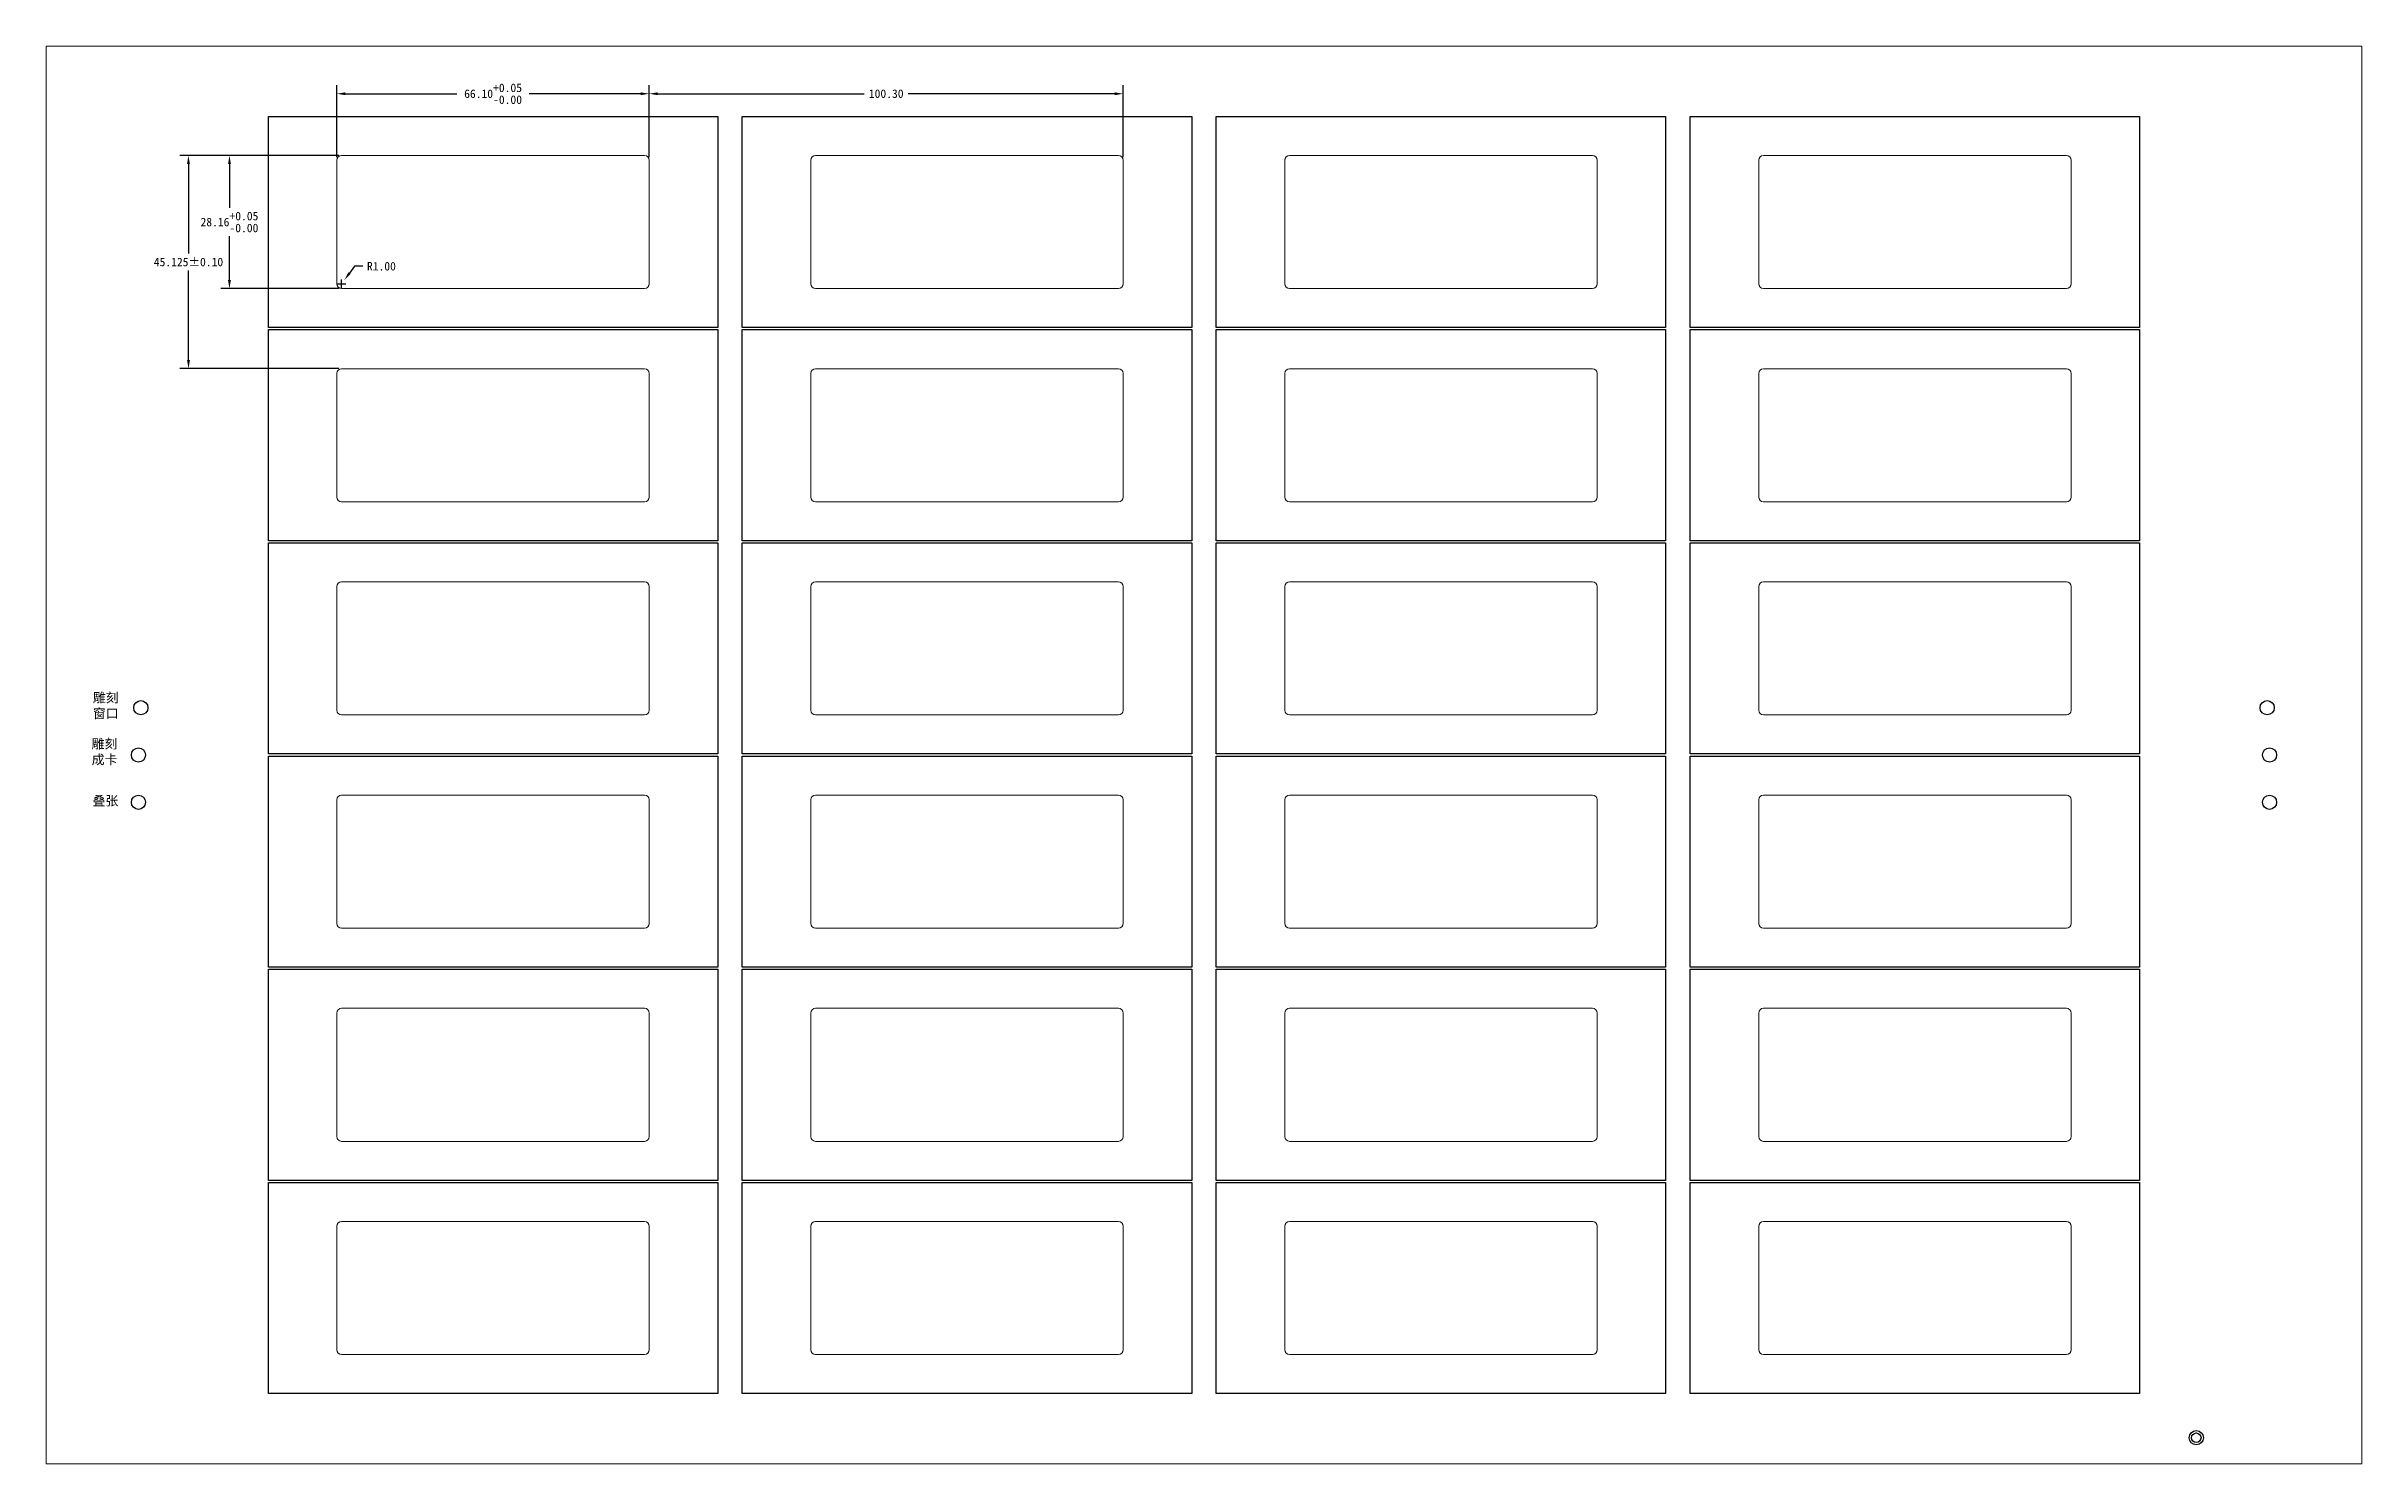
# Model space of a CAD drawing. Header units: millimetres. Extents: x 1107 to 1597, y 1113 to 1413.
import ezdxf

# ---------------------------------------------------------------- set-up
doc = ezdxf.new("R2010")
doc.units = ezdxf.units.MM
doc.header["$MEASUREMENT"] = 0
doc.layers.add('2-1等高线图层二', color=5, linetype='Continuous')
doc.dimstyles.get("Standard").update_dxf_attribs({"dimscale": 10, "dimtxt": 0.18, "dimasz": 0.18, "dimexe": 0.18, "dimexo": 0.0625, "dimgap": 0.09, "dimtad": 0, "dimtih": 1, "dimtoh": 1, "dimzin": 0, "dimdsep": 46, "dimtxsty": 'Standard', "dimcen": 0.09, "dimadec": 0, "dimazin": 0, "dimtfac": 1, "dimtofl": 0, "dimtmove": 0, "dimatfit": 3, "dimfxl": 1, "dimtolj": 1, "dimtzin": 0, "dimarcsym": 0})

# ---------------------------------------------------------------- blocks, each defined once
blk = doc.blocks.new('895615')
at = {"lineweight": 0}
for p, q in [((1169.78, 1740.33), (1233.88, 1740.33)), ((1168.78, 1713.17), (1168.78, 1739.33)), ((1234.88, 1713.17), (1234.88, 1739.33)), ((1233.88, 1712.17), (1169.78, 1712.17))]:
    blk.add_line(p, q, dxfattribs=at)
for centre, start, end in [((1169.78, 1739.33), 90, 180), ((1233.88, 1739.33), 0, 90), ((1169.78, 1713.17), 180, 270), ((1233.88, 1713.17), 270, 0)]:
    blk.add_arc(centre, 1, start, end, dxfattribs=at)
blk = doc.blocks.new('*D91')
at = {"color": 0, "lineweight": -2}
for p, q in [((1168.78, 1389.96), (1168.78, 1405.2)), ((1170.58, 1403.4), (1194.18, 1403.4)), ((1233.08, 1403.4), (1209.48, 1403.4)), ((1234.88, 1389.96), (1234.88, 1405.2))]:
    blk.add_line(p, q, dxfattribs=at)
at = {"color": 0}
for points in [[(1170.58, 1403.7), (1170.58, 1403.1), (1168.78, 1403.4)], [(1233.08, 1403.7), (1233.08, 1403.1), (1234.88, 1403.4)]]:
    blk.add_solid(points, dxfattribs=at)
at = {"layer": 'Defpoints', "color": 0}
for p in [(1234.88, 1403.4), (1168.78, 1389.33), (1234.88, 1389.33)]:
    blk.add_point(p, dxfattribs=at)
at = {"color": 0, "insert": (1201.83, 1403.4), "char_height": 1.8, "attachment_point": 5}
blk.add_mtext('\\A1;66.10\\S+0.05^ -0.00;', dxfattribs=at)
blk = doc.blocks.new('*D92')
at = {"color": 0, "lineweight": -2}
for p, q in [((1169.16, 1390.33), (1144.24, 1390.33)), ((1146.04, 1388.53), (1146.04, 1379.25)), ((1146.04, 1363.97), (1146.04, 1373.25)), ((1169.16, 1362.17), (1144.24, 1362.17))]:
    blk.add_line(p, q, dxfattribs=at)
at = {"color": 0}
for points in [[(1145.74, 1388.53), (1146.34, 1388.53), (1146.04, 1390.33)], [(1145.74, 1363.97), (1146.34, 1363.97), (1146.04, 1362.17)]]:
    blk.add_solid(points, dxfattribs=at)
at = {"layer": 'Defpoints', "color": 0}
for p in [(1169.78, 1390.33), (1146.04, 1362.17), (1169.78, 1362.17)]:
    blk.add_point(p, dxfattribs=at)
at = {"color": 0, "insert": (1146.04, 1376.25), "char_height": 1.8, "attachment_point": 5}
blk.add_mtext('\\A1;28.16\\S+0.05^ -0.00;', dxfattribs=at)
blk = doc.blocks.new('*D97')
at = {"color": 0, "lineweight": -2}
for p, q in [((1168.88, 1363.17), (1170.68, 1363.17)), ((1169.78, 1362.27), (1169.78, 1364.07)), ((1172.5, 1366.88), (1171.44, 1365.43)), ((1174.3, 1366.88), (1172.5, 1366.88))]:
    blk.add_line(p, q, dxfattribs=at)
at = {"color": 0}
blk.add_solid([(1171.2, 1365.61), (1171.68, 1365.25), (1170.37, 1363.98)], dxfattribs=at)
at = {"layer": 'Defpoints', "color": 0}
for p in [(1169.78, 1363.17), (1170.37, 1363.98)]:
    blk.add_point(p, dxfattribs=at)
at = {"color": 0, "insert": (1178.2, 1366.88), "char_height": 1.8, "attachment_point": 5}
blk.add_mtext('\\A1;R1.00', dxfattribs=at)
blk = doc.blocks.new('*D100')
at = {"color": 0, "lineweight": -2}
for p, q in [((1169.16, 1390.33), (1135.57, 1390.33)), ((1137.37, 1388.53), (1137.37, 1369.57)), ((1137.37, 1347.01), (1137.37, 1365.97)), ((1169.16, 1345.21), (1135.57, 1345.21))]:
    blk.add_line(p, q, dxfattribs=at)
at = {"color": 0}
for points in [[(1137.07, 1388.53), (1137.67, 1388.53), (1137.37, 1390.33)], [(1137.07, 1347.01), (1137.67, 1347.01), (1137.37, 1345.21)]]:
    blk.add_solid(points, dxfattribs=at)
at = {"layer": 'Defpoints', "color": 0}
for p in [(1169.78, 1390.33), (1137.37, 1345.21), (1169.78, 1345.21)]:
    blk.add_point(p, dxfattribs=at)
at = {"color": 0, "insert": (1137.37, 1367.77), "char_height": 1.8, "attachment_point": 5}
blk.add_mtext('\\A1;45.125±0.10', dxfattribs=at)
blk = doc.blocks.new('*D150')
at = {"color": 0, "lineweight": -2}
for p, q in [((1234.88, 1389.96), (1234.88, 1405.2)), ((1236.68, 1403.4), (1280.38, 1403.4)), ((1333.38, 1403.4), (1289.68, 1403.4)), ((1335.18, 1389.96), (1335.18, 1405.2))]:
    blk.add_line(p, q, dxfattribs=at)
at = {"color": 0}
for points in [[(1236.68, 1403.7), (1236.68, 1403.1), (1234.88, 1403.4)], [(1333.38, 1403.7), (1333.38, 1403.1), (1335.18, 1403.4)]]:
    blk.add_solid(points, dxfattribs=at)
at = {"layer": 'Defpoints', "color": 0}
for p in [(1335.18, 1403.4), (1234.88, 1389.33), (1335.18, 1389.33)]:
    blk.add_point(p, dxfattribs=at)
at = {"color": 0, "insert": (1285.03, 1403.4), "char_height": 1.8, "attachment_point": 5}
blk.add_mtext('\\A1;100.30', dxfattribs=at)

msp = doc.modelspace()

# ---------------------------------------------------------------- linework, layer by layer
for points in [[(1154.28, 1398.6027), (1249.38, 1398.6027), (1249.38, 1353.9027), (1154.28, 1353.9027)], [(1254.58, 1398.6027), (1349.68, 1398.6027), (1349.68, 1353.9027), (1254.58, 1353.9027)], [(1354.88, 1398.6027), (1449.98, 1398.6027), (1449.98, 1353.9027), (1354.88, 1353.9027)], [(1455.18, 1398.6027), (1550.28, 1398.6027), (1550.28, 1353.9027), (1455.18, 1353.9027)], [(1154.28, 1353.4777), (1249.38, 1353.4777), (1249.38, 1308.7777), (1154.28, 1308.7777)], [(1254.58, 1353.4777), (1349.68, 1353.4777), (1349.68, 1308.7777), (1254.58, 1308.7777)], [(1354.88, 1353.4777), (1449.98, 1353.4777), (1449.98, 1308.7777), (1354.88, 1308.7777)], [(1455.18, 1353.4777), (1550.28, 1353.4777), (1550.28, 1308.7777), (1455.18, 1308.7777)], [(1154.28, 1308.3527), (1249.38, 1308.3527), (1249.38, 1263.6527), (1154.28, 1263.6527)], [(1254.58, 1308.3527), (1349.68, 1308.3527), (1349.68, 1263.6527), (1254.58, 1263.6527)], [(1354.88, 1308.3527), (1449.98, 1308.3527), (1449.98, 1263.6527), (1354.88, 1263.6527)], [(1455.18, 1308.3527), (1550.28, 1308.3527), (1550.28, 1263.6527), (1455.18, 1263.6527)], [(1154.28, 1263.2277), (1249.38, 1263.2277), (1249.38, 1218.5277), (1154.28, 1218.5277)], [(1254.58, 1263.2277), (1349.68, 1263.2277), (1349.68, 1218.5277), (1254.58, 1218.5277)], [(1354.88, 1263.2277), (1449.98, 1263.2277), (1449.98, 1218.5277), (1354.88, 1218.5277)], [(1455.18, 1263.2277), (1550.28, 1263.2277), (1550.28, 1218.5277), (1455.18, 1218.5277)], [(1154.28, 1218.1027), (1249.38, 1218.1027), (1249.38, 1173.4027), (1154.28, 1173.4027)], [(1254.58, 1218.1027), (1349.68, 1218.1027), (1349.68, 1173.4027), (1254.58, 1173.4027)], [(1354.88, 1218.1027), (1449.98, 1218.1027), (1449.98, 1173.4027), (1354.88, 1173.4027)], [(1455.18, 1218.1027), (1550.28, 1218.1027), (1550.28, 1173.4027), (1455.18, 1173.4027)], [(1154.28, 1172.9777), (1249.38, 1172.9777), (1249.38, 1128.2777), (1154.28, 1128.2777)], [(1254.58, 1172.9777), (1349.68, 1172.9777), (1349.68, 1128.2777), (1254.58, 1128.2777)], [(1354.88, 1172.9777), (1449.98, 1172.9777), (1449.98, 1128.2777), (1354.88, 1128.2777)], [(1455.18, 1172.9777), (1550.28, 1172.9777), (1550.28, 1128.2777), (1455.18, 1128.2777)]]:
    msp.add_lwpolyline(points, close=True)
at = {"color": 1}
for centre, radius in [((1127.2822, 1273.4402), 1.5), ((1577.2822, 1273.4402), 1.5), ((1126.7822, 1263.4402), 1.5), ((1577.7822, 1263.4402), 1.5), ((1126.7822, 1253.4402), 1.5), ((1577.7822, 1253.4402), 1.5), ((1562.2822, 1118.9402), 1.5), ((1562.2822, 1118.9402), 1)]:
    msp.add_circle(centre, radius, dxfattribs=at)
at = {"color": 1, "lineweight": 0}
for radius in [1.5, 1]:
    msp.add_circle((1562.2822, 1118.9402), radius, dxfattribs=at)
at = {"layer": '2-1等高线图层二', "color": 0, "lineweight": 0}
for p, q in [((1107.2822, 1113.4402), (1107.2822, 1413.4402)), ((1107.2822, 1413.4402), (1597.2822, 1413.4402)), ((1597.2822, 1413.4402), (1597.2822, 1113.4402)), ((1597.2822, 1113.4402), (1107.2822, 1113.4402))]:
    msp.add_line(p, q, dxfattribs=at)

# ---------------------------------------------------------------- block references
for p in [(0, -350), (100.3, -350), (200.6, -350), (300.9, -350), (0, -395.125), (100.3, -395.125), (200.6, -395.125), (300.9, -395.125), (0, -440.25), (100.3, -440.25), (200.6, -440.25), (300.9, -440.25), (0, -485.375), (100.3, -485.375), (200.6, -485.375), (300.9, -485.375), (0, -530.5), (100.3, -530.5), (200.6, -530.5), (300.9, -530.5), (0, -575.625), (100.3, -575.625), (200.6, -575.625), (300.9, -575.625)]:
    msp.add_blockref('895615', p)

# ---------------------------------------------------------------- texts
at = {"color": 1, "lineweight": 5, "char_height": 2, "width": 6.639926, "attachment_point": 1}
for s, insert in [('{\\fSimSun|b0|i0|c134|p2;雕刻窗口}', (1117.1419, 1276.5732)), ('{\\fSimSun|b0|i0|c134|p2;雕刻成卡}', (1116.8718, 1266.8134)), ('{\\fSimSun|b0|i0|c134|p2;叠张}', (1117.0671, 1254.7652))]:
    msp.add_mtext(s, dxfattribs=dict(at, insert=insert))

# ---------------------------------------------------------------- dimensions: what is measured, and where the dimension line sits
dim = msp.add_linear_dim(base=(1234.8822, 1403.4035), p1=(1168.7822, 1389.3327), p2=(1234.8822, 1389.3327), dimstyle='Standard', override={"dimgap": 0.09, "dimtol": 1, "dimlim": 0, "dimtp": 0.05, "dimtm": 1e-09, "dimtdec": 2})
dim.commit()
dim.dimension.update_dxf_attribs({"geometry": '*D91', "text_midpoint": (1201.8322, 1403.4035)})
dim = msp.add_linear_dim(base=(1335.1822, 1403.4035), p1=(1234.8822, 1389.3327), p2=(1335.1822, 1389.3327), dimstyle='Standard')
dim.commit()
dim.dimension.update_dxf_attribs({"geometry": '*D150', "text_midpoint": (1285.0322, 1403.4035)})
for base, p2, override, picture, middle in [((1137.3694, 1345.2077), (1169.7822, 1345.2077), {"dimgap": 0.09, "dimdec": 3, "dimtol": 1, "dimlim": 0, "dimtp": 0.1, "dimtm": 0.1}, '*D100', (1137.3694, 1367.7702)), ((1146.0374, 1362.1727), (1169.7822, 1362.1727), {"dimgap": 0.09, "dimtol": 1, "dimlim": 0, "dimtp": 0.05, "dimtm": 1e-09, "dimtdec": 2}, '*D92', (1146.0374, 1376.2527))]:
    dim = msp.add_linear_dim(base=base, p1=(1169.7822, 1390.3327), p2=p2, angle=90, dimstyle='Standard', override=override)
    dim.commit()
    dim.dimension.update_dxf_attribs({"geometry": picture, "text_midpoint": middle})
dim = msp.add_radius_dim(center=(1169.7822, 1363.1727), mpoint=(1170.3733, 1363.9792), dimstyle='Standard', override={"dimgap": 0.09, "dimtol": 0, "dimlim": 0, "dimtp": 0.05, "dimtm": 1e-09})
dim.commit()
dim.dimension.update_dxf_attribs({"geometry": '*D97', "text_midpoint": (1178.2013, 1366.883)})

doc.saveas('drawing.dxf')
